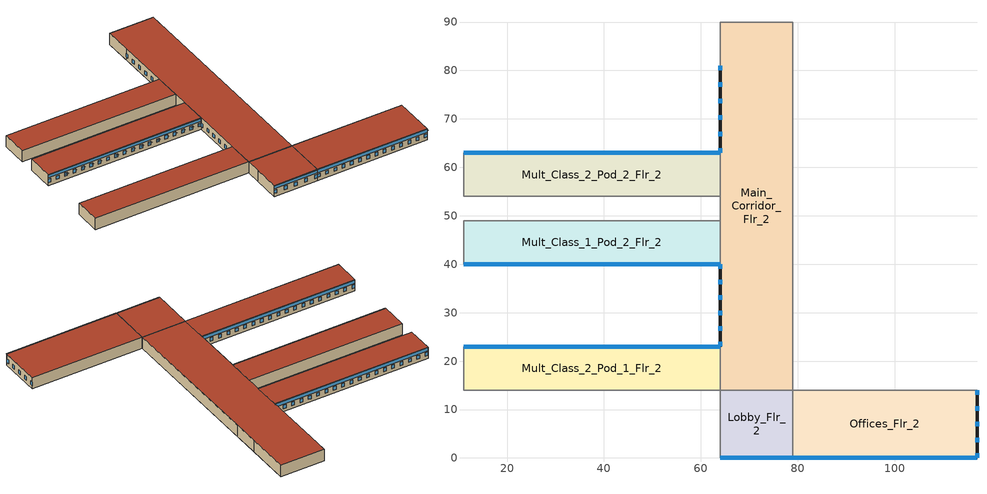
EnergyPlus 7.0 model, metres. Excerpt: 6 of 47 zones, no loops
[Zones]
Mult_Class_2_Pod_1_Flr_2
 floor to Mult_Class_2_Pod_1_Flr_1 (INT-FLOOR-TOPSIDE): 11,23 64,23 64,14 11,14 z4
 wall outside (Mass_R-13.3 ci_Ext-wall): 64,23 11,23 z4:8
 wall to Corridor_Pod_1_Flr_2 (Standard_Int-Wall): 11,14 64,14 z4:8
 wall to Main_Corridor_Flr_2 (Standard_Int-Wall): 64,14 64,23 z4:8
 wall to Corner_Class_2_Pod_1_Flr_2 (Standard_Int-Wall): 11,23 11,14 z4:8
 window (std_window_UValue_3.237_SHGC_0.490_VT_0.622): 63.95,23 63.04,23 / 61.06,23 60.15,23 / 58.17,23 57.26,23 / 55.29,23 54.37,23 / 52.4,23 51.48,23 / 49.51,23 48.6,23 / 46.62,23 45.71,23 / 43.73,23 42.82,23 / 40.85,23 39.93,23 / 37.96,23 37.04,23 / 35.07,23 34.15,23 / 32.18,23 31.27,23 / 29.29,23 28.38,23 / 26.4,23 25.49,23 / 23.52,23 22.6,23 / 20.63,23 19.71,23 / 17.74,23 16.83,23 / 14.85,23 13.94,23 / 11.96,23 11.05,23 z5.1:6.32
 window (daylight_window_UValue_3.237_SHGC_0.490_VT_0.622): 63.95,23 11.05,23 z6.8:7.8
 roof outside (IEAD_R-30 ci_Roof): 11,14 64,14 64,23 11,23 z8
Mult_Class_1_Pod_2_Flr_2
 floor to Mult_Class_1_Pod_2_Flr_1 (INT-FLOOR-TOPSIDE): 11,49 64,49 64,40 11,40 z4
 wall outside (Mass_R-13.3 ci_Ext-wall): 11,40 64,40 z4:8
 wall to Main_Corridor_Flr_2 (Standard_Int-Wall): 64,40 64,49 z4:8
 wall to Corridor_Pod_2_Flr_2 (Standard_Int-Wall): 64,49 11,49 z4:8
 wall to Corner_Class_1_Pod_2_Flr_2 (Standard_Int-Wall): 11,49 11,40 z4:8
 window (std_window_UValue_3.237_SHGC_0.390_VT_0.495): 11.05,40 11.96,40 / 13.94,40 14.85,40 / 16.83,40 17.74,40 / 19.71,40 20.63,40 / 22.6,40 23.52,40 / 25.49,40 26.4,40 / 28.38,40 29.29,40 / 31.27,40 32.18,40 / 34.15,40 35.07,40 / 37.04,40 37.96,40 / 39.93,40 40.85,40 / 42.82,40 43.73,40 / 45.71,40 46.62,40 / 48.6,40 49.51,40 / 51.48,40 52.4,40 / 54.37,40 55.29,40 / 57.26,40 58.17,40 / 60.15,40 61.06,40 / 63.04,40 63.95,40 z5.1:6.32
 window (daylight_window_UValue_3.237_SHGC_0.390_VT_0.495): 11.05,40 63.95,40 z6.8:7.8
 roof outside (IEAD_R-30 ci_Roof): 11,40 64,40 64,49 11,49 z8
Mult_Class_2_Pod_2_Flr_2
 floor to Mult_Class_2_Pod_2_Flr_1 (INT-FLOOR-TOPSIDE): 11,63 64,63 64,54 11,54 z4
 wall outside (Mass_R-13.3 ci_Ext-wall): 64,63 11,63 z4:8
 wall to Corridor_Pod_2_Flr_2 (Standard_Int-Wall): 11,54 64,54 z4:8
 wall to Main_Corridor_Flr_2 (Standard_Int-Wall): 64,54 64,63 z4:8
 wall to Corner_Class_2_Pod_2_Flr_2 (Standard_Int-Wall): 11,63 11,54 z4:8
 window (std_window_UValue_3.237_SHGC_0.490_VT_0.622): 63.95,63 63.04,63 / 61.06,63 60.15,63 / 58.17,63 57.26,63 / 55.29,63 54.37,63 / 52.4,63 51.48,63 / 49.51,63 48.6,63 / 46.62,63 45.71,63 / 43.73,63 42.82,63 / 40.85,63 39.93,63 / 37.96,63 37.04,63 / 35.07,63 34.15,63 / 32.18,63 31.27,63 / 29.29,63 28.38,63 / 26.4,63 25.49,63 / 23.52,63 22.6,63 / 20.63,63 19.71,63 / 17.74,63 16.83,63 / 14.85,63 13.94,63 / 11.96,63 11.05,63 z5.1:6.32
 window (daylight_window_UValue_3.237_SHGC_0.490_VT_0.622): 63.95,63 11.05,63 z6.8:7.8
 roof outside (IEAD_R-30 ci_Roof): 11,54 64,54 64,63 11,63 z8
Main_Corridor_Flr_2
 floor to Main_Corridor_Flr_1 (INT-FLOOR-TOPSIDE): 64,90 79,90 79,14 64,14 z4
 wall outside (Mass_R-13.3 ci_Ext-wall): 64,81 64,63 / 64,40 64,23 z4:8
 wall to Lobby_Flr_2 (Standard_Int-Wall): 64,14 79,14 z4:8
 wall to Gym_Flr_1 (Standard_Int-Wall): 79,14 79,66 z4:8
 wall to Mech_Flr_2 (Standard_Int-Wall): 79,66 79,75 z4:8
 wall to Auditorium_Flr_1 (Standard_Int-Wall): 79,75 79,90 z4:8
 wall to Bathrooms_Flr_2 (Standard_Int-Wall): 79,90 64,90 z4:8
 wall to Mult_Class_1_Pod_3_Flr_2 (Standard_Int-Wall): 64,90 64,81 z4:8
 wall to Corridor_Pod_2_Flr_2 (Standard_Int-Wall): 64,54 64,49 z4:8
 window (std_window_UValue_3.237_SHGC_0.390_VT_0.495_west): 64,80.95 64,80.04 / 64,77.55 64,76.64 / 64,74.16 64,73.24 / 64,70.76 64,69.84 / 64,67.36 64,66.45 / 64,63.96 64,63.05 / 64,39.95 64,39.04 / 64,36.75 64,35.84 / 64,33.56 64,32.64 / 64,30.36 64,29.44 / 64,27.16 64,26.25 / 64,23.96 64,23.05 z5.1:6.32
 roof outside (IEAD_R-30 ci_Roof): 64,14 79,14 79,90 64,90 z8
Lobby_Flr_2
 floor to Lobby_Flr_1 (INT-FLOOR-TOPSIDE): 64,14 79,14 79,0 64,0 z4
 wall outside (Mass_R-13.3 ci_Ext-wall): 64,0 79,0 z4:8
 wall to Offices_Flr_2 (Standard_Int-Wall): 79,0 79,14 z4:8
 wall to Corridor_Pod_1_Flr_2 (Standard_Int-Wall): 64,14 64,9 z4:8
 wall to Mult_Class_1_Pod_1_Flr_2 (Standard_Int-Wall): 64,9 64,0 z4:8
 window (std_window_UValue_3.237_SHGC_0.390_VT_0.495): 64.05,0 64.96,0 / 67.55,0 68.46,0 / 71.04,0 71.96,0 / 74.54,0 75.45,0 / 78.04,0 78.95,0 z5.1:6.32
 window (daylight_window_UValue_3.237_SHGC_0.390_VT_0.495): 64.05,0 78.95,0 z6.79:7.8
 roof outside (IEAD_R-30 ci_Roof): 64,0 79,0 79,14 64,14 z8
Offices_Flr_2
 floor to Offices_Flr_1 (INT-FLOOR-TOPSIDE): 79,14 117,14 117,0 79,0 z4
 wall outside (Mass_R-13.3 ci_Ext-wall): 79,0 117,0 117,14 z4:8
 wall to Gym_Flr_1 (Standard_Int-Wall): 117,14 79,14 z4:8
 window (std_window_UValue_3.237_SHGC_0.390_VT_0.495): 79.05,0 79.96,0 / 81.89,0 82.81,0 / 84.74,0 85.65,0 / 87.59,0 88.5,0 / 90.43,0 91.34,0 / 93.28,0 94.19,0 / 96.12,0 97.03,0 / 98.97,0 99.88,0 / 101.81,0 102.72,0 / 104.66,0 105.57,0 / 107.5,0 108.41,0 / 110.35,0 111.26,0 / 113.19,0 114.1,0 / 116.04,0 116.95,0 z5.1:6.32
 window (daylight_window_UValue_3.237_SHGC_0.390_VT_0.495): 79.05,0 116.95,0 z6.8:7.8
 window (std_window_UValue_3.237_SHGC_0.390_VT_0.495_east): 117,0.05 117,0.96 / 117,3.3 117,4.21 / 117,6.54 117,7.46 / 117,9.79 117,10.7 / 117,13.04 117,13.95 z5.1:6.32
 roof outside (IEAD_R-30 ci_Roof): 79,0 117,0 117,14 79,14 z8
shading: 11.05,39.5 11.05,40 63.95,40 63.95,39.5 z7.8; 79.05,-0.5 79.05,0 116.95,0 116.95,-0.5 z7.8; 64.05,-0.5 64.05,0 78.95,0 78.95,-0.5 z7.8; 16.83,39.39 16.83,40 17.74,40 17.74,39.39 z6.32; 19.71,39.39 19.71,40 20.63,40 20.63,39.39 z6.32; 22.6,39.39 22.6,40 23.52,40 23.52,39.39 z6.32; 25.49,39.39 25.49,40 26.4,40 26.4,39.39 z6.32; 28.38,39.39 28.38,40 29.29,40 29.29,39.39 z6.32; 34.15,39.39 34.15,40 35.07,40 35.07,39.39 z6.32; 37.04,39.39 37.04,40 37.96,40 37.96,39.39 z6.32; 39.93,39.39 39.93,40 40.85,40 40.85,39.39 z6.32; 42.82,39.39 42.82,40 43.73,40 43.73,39.39 z6.32; 45.71,39.39 45.71,40 46.62,40 46.62,39.39 z6.32; 48.6,39.39 48.6,40 49.51,40 49.51,39.39 z6.32; 51.48,39.39 51.48,40 52.4,40 52.4,39.39 z6.32; 54.37,39.39 54.37,40 55.29,40 55.29,39.39 z6.32; 57.26,39.39 57.26,40 58.17,40 58.17,39.39 z6.32; 60.15,39.39 60.15,40 61.06,40 61.06,39.39 z6.32; 63.04,39.39 63.04,40 63.95,40 63.95,39.39 z6.32
[Building]
Secondary School Low-Energy Fan Coil: North Axis=0; Terrain=City; Loads Convergence Tolerance Value=0.04; Temperature Convergence Tolerance Value=0.2; Solar Distribution=FullExterior; Maximum Number of Warmup Days=25; Minimum Number of Warmup Days=6
[Site:Location]
USA NM-ALBUQUERQUE: Latitude {deg}=35.03; Longitude {deg}=-106.62; Time Zone {hr}=-7; Elevation {m}=1619
[Site:GroundTemperature:BuildingSurface]
19.213, 19.212, 19.191, 19.196, 20.446, 21.39, 21.565, 21.74, 21.83, 19.836, 19.374, 19.272
[Site:WaterMainsTemperature]
Calculation Method=CORRELATION; Annual Average Outdoor Air Temperature {C}=13.18; Maximum Difference In Monthly Average Outdoor Air Temperatures {deltaC}=24
[SizingPeriod:DesignDay] Barometric Pressure {Pa}=83328; Rain {0-no,1-yes}=0; Snow on ground {0-no,1-yes}=0; Day of Month=21; Daylight Savings Time Indicator=0; Humidity Indicating Type=WetBulb
Name | Maximum Dry-Bulb Temperature {C} | Daily Temp Range {C} | Humidity Indicating Conditions at Maximum Dry-Bulb | Wind Speed {m/s} design conditions vs. traditional 6.71 m/s (15 mph) | Wind Direction {Degrees; N=0, S=180} | Clearness {0.0 to 1.1} | Month | Day Type | Wind Speed {m/s} design conditions vs. traditional 3.35 m/s (7mph)
ALBUQUERQUE Ann Htg 99.6% Condns DB | -9 | 0 | -9 | 3.3 | 0 | 0 | 1 | WinterDesignDay
ALBUQUERQUE Ann Clg .4% Condns DB=>MWB | 35.6 | 14.1 | 15.7 |  | 260 | 1 | 7 | SummerDesignDay | 4.4
ALBUQUERQUE Ann Clg .4% Condns WB=>MDB | 28.3 | 14.1 | 18.5 |  | 260 | 1 | 7 | SummerDesignDay | 4.4
[WindowMaterial:SimpleGlazingSystem] U-Factor=1.931
Name | Solar Heat Gain Coefficient | Visible Transmittance
SOUTH | 0.75 | 0.75
EAST; WEST | 0.4 | 0.4
NORTH | 0.62 | 0.62
[Material] Thermal Absorptance=0.9
Name | Roughness | Thickness | Conductivity | Density | Specific Heat | Solar Absorptance | Visible Absorptance | Thickness {m} | Conductivity {W/m-K} | Density {kg/m3} | Specific Heat {J/kg-K}
Roof Membrane | VeryRough | 0.0095 | 0.16 | 1121.29 | 1460 | 0.7 | 0.7
Roof Insulation [32] | MediumRough | 0.2571 | 0.049 | 265 | 836.8 | 0.7 | 0.7
Metal Decking | MediumSmooth | 0.0015 | 45.006 | 7680 | 418.4 | 0.7 | 0.3
GP01 1/2 GYPSUM | Smooth | 0.0127 | 0.16 | 800 | 1090 | 0.7 | 0.5
1IN Stucco | Smooth | 0.0253 | 0.6918 | 1858 | 837 | 0.92 | 0.92
8IN Concrete HW | MediumRough | 0.2033 | 1.7296 | 2243 | 837 | 0.65 | 0.65
Wall Insulation [61] | MediumRough | 0.0785 | 0.0432 | 91 | 837 | 0.5 | 0.5
1/2IN Gypsum | Smooth | 0.0127 | 0.16 | 784.9 | 830 | 0.92 | 0.92
Std Wood 6inch | MediumSmooth |  |  |  |  | 0.7 | 0.7 | 0.15 | 0.12 | 540 | 1210
Std MAT-CC05 4 MW CONCRETE | Rough |  |  |  |  | 0.7 | 0.2 | 0.1 | 0.858 | 1968 | 836.8
[Material:NoMass]
Std CP02 CARPET PAD: Roughness=VeryRough; Thermal Resistance {m2-K/W}=0.21648; Thermal Absorptance=0.9; Solar Absorptance=0.7; Visible Absorptance=0.8
[Construction]
std_window_UValue_3.237_SHGC_0.390_VT_0.495; daylight_window_UValue_3.237_SHGC_0.390_VT_0.495: SOUTH
std_window_UValue_3.237_SHGC_0.390_VT_0.495_east: EAST
std_window_UValue_3.237_SHGC_0.490_VT_0.622; daylight_window_UValue_3.237_SHGC_0.490_VT_0.622: NORTH
std_window_UValue_3.237_SHGC_0.390_VT_0.495_west: WEST
IEAD_R-30 ci_Roof: Roof Membrane, Roof Insulation [32], Metal Decking
Standard_Int-Wall: GP01 1/2 GYPSUM, GP01 1/2 GYPSUM
Mass_R-13.3 ci_Ext-wall: 1IN Stucco, 8IN Concrete HW, Wall Insulation [61], 1/2IN Gypsum
InteriorFurnishings: Std Wood 6inch
INT-FLOOR-TOPSIDE: Std MAT-CC05 4 MW CONCRETE, Std CP02 CARPET PAD
[Zone] Type=1; Multiplier=1; Ceiling Height {m}=4; Floor Area {m2}=AutoCalculate; Part of Total Floor Area=Yes
Name | Volume {m3}
Mult_Class_2_Pod_1_Flr_2; Mult_Class_1_Pod_2_Flr_2; Mult_Class_2_Pod_2_Flr_2 | 1908
Main_Corridor_Flr_2 | 4560
Lobby_Flr_2 | 840
Offices_Flr_2 | 2128
[InternalMass] Construction=InteriorFurnishings
Name | Zone | Surface Area
Mult_Class_2_Pod_1_Flr_2 Internal Mass | Mult_Class_2_Pod_1_Flr_2 | 954
Mult_Class_1_Pod_2_Flr_2 Internal Mass | Mult_Class_1_Pod_2_Flr_2 | 954
Mult_Class_2_Pod_2_Flr_2 Internal Mass | Mult_Class_2_Pod_2_Flr_2 | 954
Main_Corridor_Flr_2 Internal Mass | Main_Corridor_Flr_2 | 2280
Lobby_Flr_2 Internal Mass | Lobby_Flr_2 | 420
Offices_Flr_2 Internal Mass | Offices_Flr_2 | 1064
[ZoneInfiltration:DesignFlowRate] Schedule=INFIL_SCH; Design Volume Flow Rate Calculation Method=Flow/ExteriorWallArea; Flow per Exterior Surface Area {m3/s/m2}=0.000302; Constant Term Coefficient=1; Temperature Term Coefficient=0; Velocity Term Coefficient=0; Velocity Squared Term Coefficient=0
Name | Zone
Mult_Class_2_Pod_1_Flr_2_Infiltration | Mult_Class_2_Pod_1_Flr_2
Mult_Class_1_Pod_2_Flr_2_Infiltration | Mult_Class_1_Pod_2_Flr_2
Mult_Class_2_Pod_2_Flr_2_Infiltration | Mult_Class_2_Pod_2_Flr_2
Main_Corridor_Flr_2_Infiltration | Main_Corridor_Flr_2
Lobby_Flr_2_Infiltration | Lobby_Flr_2
Offices_Flr_2_Infiltration | Offices_Flr_2
[People] Number of People Calculation Method=People; Fraction Radiant=0.3; User Specified Sensible Fraction=AUTOCALCULATE; Activity Level Schedule=ACTIVITY_SCH; Carbon Dioxide Generation Rate {m3/s-W}=3.82E-8; Enable ASHRAE 55 Comfort Warnings=No; MRT Calculation=ZoneAveraged; Work Efficiency Schedule=WORK_EFF_SCH; Clothing Schedule=CLOTHING_SCH; Air Velocity Schedule=AIR_VELO_SCH; Thermal Comfort Report=FANGER
Name | Zone | Schedule | Number of People
Mult_Class_2_Pod_1_Flr_2 People | Mult_Class_2_Pod_1_Flr_2 | Bldg_Occ_Sch | 166.95
Mult_Class_1_Pod_2_Flr_2 People | Mult_Class_1_Pod_2_Flr_2 | Bldg_Occ_Sch | 166.95
Mult_Class_2_Pod_2_Flr_2 People | Mult_Class_2_Pod_2_Flr_2 | Bldg_Occ_Sch | 166.95
Offices_Flr_2 People | Offices_Flr_2 | Off_Occ_Sch | 26.6
[Lights] Design Level Calculation Method=LightingLevel; Return Air Fraction=0; Fraction Radiant=0.37; Fraction Visible=0.2; Fraction Replaceable=1; Return Air Fraction is Calculated from Plenum Temperature=No
Name | Zone | Schedule | Design Level {W}
Mult_Class_2_Pod_1_Flr_2_Lights | Mult_Class_2_Pod_1_Flr_2 | Mult_Class_2_Pod_1_Flr_2_North_Class | 4106.97
Mult_Class_1_Pod_2_Flr_2_Lights | Mult_Class_1_Pod_2_Flr_2 | Mult_Class_1_Pod_2_Flr_2_South_Class | 4106.97
Mult_Class_2_Pod_2_Flr_2_Lights | Mult_Class_2_Pod_2_Flr_2 | Mult_Class_2_Pod_2_Flr_2_North_Class | 4106.97
Main_Corridor_Flr_2_Lights | Main_Corridor_Flr_2 | Bldg_Light_Sch | 4913.4
Lobby_Flr_2_Lights | Lobby_Flr_2 | Bldg_Light_Sch | 1581.3
Offices_Flr_2_Lights | Offices_Flr_2 | Offices_Flr_2_Office | 3436.72
[ElectricEquipment] Schedule=Bldg_Equip_Sch; Design Level Calculation Method=EquipmentLevel; Fraction Latent=0; Fraction Radiant=0.5; Fraction Lost=0
Name | Zone | Design Level {W}
Mult_Class_2_Pod_1_Flr_2_PlugMisc_Equip | Mult_Class_2_Pod_1_Flr_2 | 2771.37
Mult_Class_1_Pod_2_Flr_2_PlugMisc_Equip | Mult_Class_1_Pod_2_Flr_2 | 2771.37
Mult_Class_2_Pod_2_Flr_2_PlugMisc_Equip | Mult_Class_2_Pod_2_Flr_2 | 2771.37
Main_Corridor_Flr_2_PlugMisc_Equip | Main_Corridor_Flr_2 | 1470.6
Lobby_Flr_2_PlugMisc_Equip | Lobby_Flr_2 | 541.8
Offices_Flr_2_PlugMisc_Equip | Offices_Flr_2 | 3436.72
[Exterior:Lights]
Exterior Facade Lighting: Schedule=Ext_Light_Sch; Design Level=18979.8; Control Option=AstronomicalClock
[Schedule:Compact]
Bldg_Light_Sch: Fraction, Through: 6/30, For: Weekdays, Until: 06:00, 0.2, Until: 07:00, 0.4, Until: 16:00, 0.9, Until: 19:00, 0.7, Until: 21:00, 0.5, Until: 24:00, 0.2, For: SummerDesignDay, Until: 24:00, 1, For: WinterDesignDay, Until: 24:00, 0, For: AllOtherDays, Until: 24:00, 0.2, Through: 9/1, For: Weekdays, Until: 08:00, 0.2, Until: 14:00, 0.5, Until: 24:00, 0.2, For: SummerDesignDay, Until: 24:00, 1, For: WinterDesignDay, Until: 24:00, 0, For: AllOtherDays, Until: 24:00, 0.2, Through: 12/31, For: Weekdays, Until: 06:00, 0.2, Until: 07:00, 0.4, Until: 16:00, 0.9, Until: 19:00, 0.7, Until: 21:00, 0.5, Until: 24:00, 0.2, For: SummerDesignDay, Until: 24:00, 1, For: WinterDesignDay, Until: 24:00, 0, For: AllOtherDays, Until: 24:00, 0.2
Bldg_Occ_Sch: Fraction, Through: 6/30, For: Weekdays, Until: 08:00, 0, Until: 09:00, 0.5, Until: 11:00, 0.45, Until: 13:00, 0.2, Until: 14:00, 0.45, Until: 17:00, 0.05, Until: 24:00, 0, For: SummerDesignDay, Until: 24:00, 1, For: AllOtherDays, Until: 24:00, 0, Through: 9/1, For: Weekdays, Until: 09:00, 0, Until: 13:00, 0.05, Until: 24:00, 0, For: SummerDesignDay, Until: 24:00, 1, For: AllOtherDays, Until: 24:00, 0, Through: 12/31, For: Weekdays, Until: 08:00, 0, Until: 09:00, 0.5, Until: 11:00, 0.45, Until: 13:00, 0.2, Until: 14:00, 0.45, Until: 17:00, 0.05, Until: 24:00, 0, For: SummerDesignDay, Until: 24:00, 1, For: AllOtherDays, Until: 24:00, 0
Off_Occ_Sch: Fraction, Through: 6/30, For: Weekdays, Until: 07:00, 0, Until: 08:00, 0.4, Until: 17:00, 0.8, Until: 18:00, 0.15, Until: 24:00, 0, For: SummerDesignDay, Until: 24:00, 1, For: AllOtherDays, Until: 24:00, 0, Through: 9/1, For: Weekdays, Until: 08:00, 0, Until: 13:00, 0.4, Until: 24:00, 0, For: SummerDesignDay, Until: 24:00, 1, For: AllOtherDays, Until: 24:00, 0, Through: 12/31, For: Weekdays, Until: 07:00, 0, Until: 08:00, 0.4, Until: 17:00, 0.8, Until: 21:00, 0.15, Until: 24:00, 0, For: SummerDesignDay, Until: 24:00, 1, For: AllOtherDays, Until: 24:00, 0
Infil_Sch: Fraction, Through: 6/30, For: WinterDesignDay SummerDesignDay, Until: 24:00, 1, For: Weekdays, Until: 06:00, 0.5, Until: 18:00, 1, Until: 24:00, 0.5, For: AllOtherDays, Until: 24:00, 0.5, Through: 9/1, For: WinterDesignDay SummerDesignDay, Until: 24:00, 1, For: Weekdays, Until: 08:00, 0.5, Until: 13:00, 1, Until: 24:00, 0.5, For: AllOtherDays, Until: 24:00, 0.5, Through: 12/31, For: WinterDesignDay SummerDesignDay, Until: 24:00, 1, For: Weekdays, Until: 06:00, 0.5, Until: 18:00, 1, Until: 24:00, 0.5, For: AllOtherDays, Until: 24:00, 0.5
Work_Eff_Sch: Fraction, Through: 12/31, For: AllDays, Until: 24:00, 0
Air_Velo_Sch: Any Number, Through: 12/31, For: AllDays, Until: 24:00, 0.2
Clothing_Sch: Any Number, Through: 04/30, For: AllDays, Until: 24:00, 1.1, Through: 09/30, For: AllDays, Until: 24:00, 0.6, Through: 12/31, For: AllDays, Until: 24:00, 1.1
Activity_Sch: Any Number, Through: 12/31, For: AllDays, Until: 24:00, 120
Bldg_Equip_Sch: Fraction, Through: 6/30, For: Weekdays SummerDesignDay, Until: 08:00, 0.25, Until: 15:00, 0.65, Until: 24:00, 0.25, For: WinterDesignDay, Until: 24:00, 0, For: AllOtherDays, Until: 24:00, 0.25, Through: 9/1, For: Weekdays SummerDesignDay, Until: 08:00, 0.25, Until: 13:00, 0.65, Until: 24:00, 0.25, For: WinterDesignDay, Until: 24:00, 0, For: AllOtherDays, Until: 24:00, 0.25, Through: 12/31, For: Weekdays SummerDesignDay, Until: 08:00, 0.25, Until: 15:00, 0.65, Until: 24:00, 0.25, For: WinterDesignDay, Until: 24:00, 0, For: AllOtherDays, Until: 24:00, 0.25
Ext_Light_Sch: Fraction, Through: 12/31, For: AllDays, Until: 06:00, 0.25, Until: 24:00, 1
[Schedule:File] Column Number=6; Rows to Skip at Top=2; Number of Hours of Data=8760; Column Separator=Comma
Name | File
Mult_Class_2_Pod_1_Flr_2_North_Class; Mult_Class_2_Pod_2_Flr_2_North_Class | North_Class.csv
Mult_Class_1_Pod_2_Flr_2_South_Class | South_Class.csv
Offices_Flr_2_Office | Office.csv
